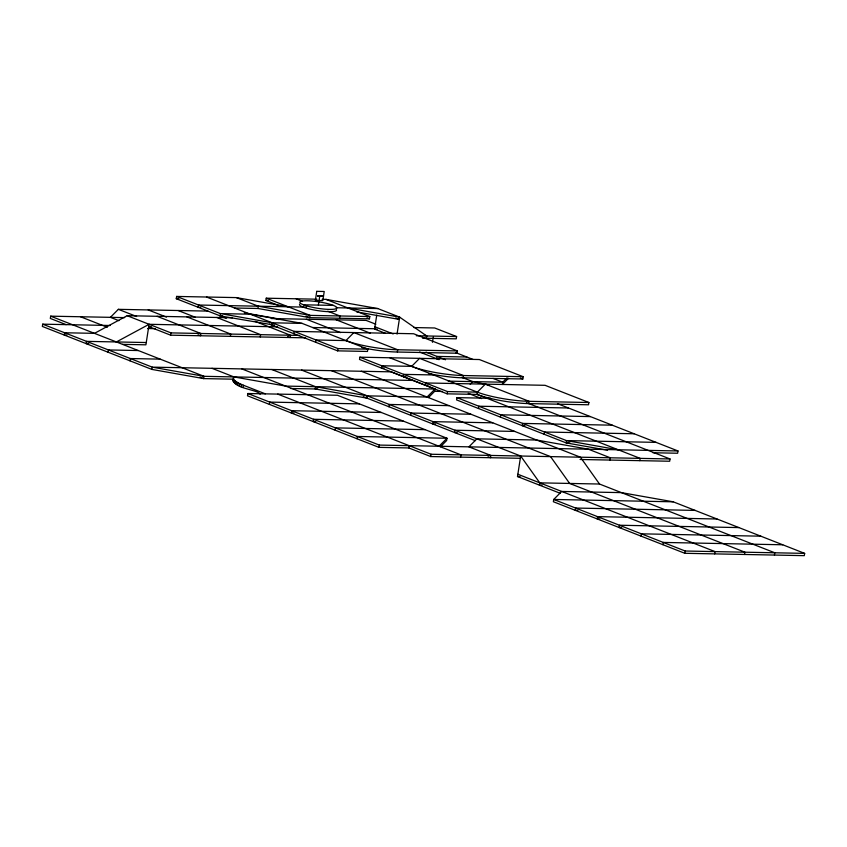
<?xml version="1.0" encoding="UTF-8"?>
<svg xmlns="http://www.w3.org/2000/svg" width="847" height="847" viewBox="0 0 847 847"><rect width="100%" height="100%" fill="white"/><g stroke="black" fill="none" stroke-linecap="round" stroke-linejoin="round"><path stroke-width="1.27" d="M319.891 295.91L323.522 296.058M110.237 325.502L42.699 324.168L42.35 326.444L151.899 369.419L203.672 378.598L233.539 379.191C231.834 388.477 258.451 389.578 260.124 394.226M124.689 317.625L50.661 316.164L50.312 318.44L66.13 324.645M108.077 352.236L108.427 349.949L138.294 350.542M129.983 360.822L130.343 358.546L160.21 359.139M277.647 326.836L149.083 324.306L145.906 344.814L122.529 344.358M151.899 369.419L152.248 367.143L42.699 324.168M305.703 337.837L170.639 335.179L170.988 332.892L127.177 315.709L94.483 333.347L64.616 332.765L64.256 335.041L66.86 335.094M226.223 318.26L176.282 298.705L176.631 296.429L236.377 297.604L288.149 306.783M274.481 325.132L220.104 315.899L220.453 313.612L176.631 296.429M230.373 336.354L230.733 334.067L186.912 316.884M232.989 380.928L233.899 376.915L285.672 386.094L435.019 389.038L434.67 391.314L428.476 397.539M233.243 381.574L233.486 377.455M233.73 382.251L233.603 379.297M234.439 382.95L234.788 380.674L234.09 379.975M235.36 383.68L235.71 381.404L234.788 380.674M236.504 384.422L236.853 382.145L235.71 381.404M237.848 385.184L238.198 382.908L236.853 382.145M239.394 385.957L239.754 383.68L238.198 382.908M241.141 386.751L241.501 384.464L239.754 383.68M243.078 387.545L243.428 385.258L241.501 384.464M234.555 308.022L257.933 308.477L258.282 306.201L236.377 297.604M440.451 446.75L446.644 440.525L446.994 438.248L337.455 395.274L247.843 393.516L247.493 395.793L378.948 447.354L408.815 447.947L430.721 456.544L520.333 458.301M260.241 336.937L260.601 334.66L216.779 317.477M278.06 305.248L265.894 300.473L266.244 298.197L316.894 299.192M271.876 325.079L272.236 322.802L302.104 323.385L367.831 349.176L367.471 351.452L337.604 350.859L269.441 324.126M269.399 404.39L269.748 402.103L359.361 403.871M293.793 333.676L294.142 331.389L413.622 333.75L457.433 350.933L457.084 353.22L397.349 352.034A37.469 6.511 8.8 0 1 361.637 347.482M318.165 296.175L318.197 295.624M318.832 296.196L318.97 295.645M318.377 305.1L319.795 295.825M320.018 296.217L320.039 295.667M321.468 295.688L321.458 296.185M321.754 296.249L322.262 295.741M315.698 342.262L316.047 339.986L345.915 340.579A37.469 6.511 8.8 0 0 397.698 349.758L457.433 350.933M271.728 369.493L315.539 386.687L315.19 388.964L366.963 398.143L367.323 395.867L427.057 397.042L435.019 389.038L391.198 371.844L152.248 367.143L204.021 376.322L413.114 380.441M339.573 318.25L339.933 315.973L327.757 311.198M337.604 350.859L337.964 348.583L206.509 297.022M335.126 430.17L335.476 427.883L425.088 429.651M428.497 373.516A37.469 6.511 8.8 0 0 463.076 377.826L522.811 379.001L523.16 376.714L479.349 359.53L359.869 357.18L359.52 359.456L447.152 393.834L477.02 394.416A37.469 6.511 8.8 0 0 528.803 403.606L588.538 404.781L588.887 402.505L545.076 385.311L425.596 382.96L425.247 385.237L427.841 385.29M257.933 308.477L309.706 317.657L369.451 318.843L369.8 316.556L325.979 299.372L322.082 299.298M357.032 438.757L357.392 436.48L446.994 438.248L439.032 446.253M385.544 333.369L374.586 329.07L376.756 315.063M378.948 447.354L379.297 445.077L247.843 393.516M397.052 334.078L399.668 317.149L377.762 308.552L325.979 299.372M388.879 406.74L389.228 404.464L448.963 405.639M397.349 352.034L397.698 349.758L353.877 332.575L345.915 340.579M410.784 415.337L411.134 413.05L470.879 414.236M408.815 447.947L409.165 445.67M426.359 338.249L426.719 335.973L399.668 317.149L347.895 307.969M432.457 342.294L433.262 337.085M436.639 358.705L436.988 356.428L466.856 357.011M430.721 456.544L431.081 454.257L277.71 394.099M447.152 393.834L447.502 391.558L359.869 357.18M413.897 327.556L434.68 327.969L456.586 336.555L456.237 338.842L422.462 338.175M490.762 398.302L456.925 397.635L456.575 399.911L566.124 442.886L607.543 450.223M463.076 377.826L463.425 375.539L419.604 358.355L411.642 366.359L381.775 365.766L381.425 368.053L384.019 368.106M460.588 457.126L460.948 454.85L241.85 368.911M477.02 394.416L477.369 392.14L485.331 384.136L529.153 401.33L588.887 402.505M478.481 408.508L478.841 406.221L568.443 407.989M500.397 417.095L500.746 414.818L590.348 416.586M560.111 493.25L517.506 476.533L520.683 456.025L301.596 370.086M528.803 403.606L529.153 401.33A37.469 6.511 8.8 0 1 477.369 392.14L447.502 391.558M544.208 434.289L544.568 432.012L634.17 433.77M520.683 456.025L539.772 482.854L539.423 485.13L542.016 485.183M609.935 460.069L610.295 457.793L588.379 449.196L536.606 440.017L476.861 438.841L468.91 446.845L490.815 455.432L490.466 457.719L488.031 456.766M639.803 460.662L640.163 458.375L477.062 394.395M640.999 536.109L641.359 533.832L760.828 536.183M526.4 402.632L670.03 458.968L669.681 461.244L580.068 459.476M662.915 544.706L663.265 542.419L782.744 544.78M557.485 403.691L677.992 450.964L677.632 453.24L652.963 452.753M684.821 553.292L685.17 551.016L553.716 499.455L553.366 501.731L684.821 553.292L804.301 555.653L804.65 553.377L673.196 501.805L621.423 492.626L561.677 491.451L553.716 499.455L673.196 501.805M714.688 553.885L715.048 551.609L517.866 474.256M744.555 554.478L744.915 552.191L569.639 483.446L550.55 456.618L331.463 370.668M774.433 555.06L774.783 552.784L599.507 484.029L539.772 482.854M207.97 311.103L118.358 309.335L110.396 317.339L118.919 320.685M470.191 384.284L472.848 381.616L489.068 384.993M507.141 377.762L502.716 382.209L502.366 384.485L508.56 378.26M116.388 341.944L149.083 324.306M176.282 298.705L178.876 298.758M265.894 300.473L268.488 300.526M303.438 304.804L333.305 305.396M306.339 307.143L198.547 305.026L198.187 307.302L200.792 307.355M336.206 307.736L377.762 308.552M369.8 316.556L310.066 315.38L258.282 306.201M220.104 315.899L222.697 315.952M127.177 315.709L232.364 317.784M271.326 318.546L366.126 320.41L375.867 324.232M312.712 327.524L375.052 328.752M374.586 329.07L377.18 329.112M151.327 326.635L148.733 326.582L170.639 335.179M147.537 328.52L155.329 328.678M416.322 335.761L456.586 336.555M170.988 332.892L299.563 335.433M146.256 342.537L86.521 341.362L86.172 343.638L88.766 343.691M337.964 348.583L367.831 349.176M433.558 374.956L403.691 374.363L403.331 376.64L405.935 376.693M523.16 376.714L463.425 375.539A37.469 6.511 8.8 0 1 411.642 366.359M448.169 381.129L502.716 382.209L492.975 378.387M290.51 388.477L317.784 389.017M434.67 391.314L442.462 391.473M381.266 412.468L291.664 410.7L291.304 412.976L293.909 413.029M403.183 421.065L313.57 419.297L313.221 421.573L315.815 421.626M492.785 422.822L433.05 421.647L432.69 423.923L435.294 423.976M612.265 425.183L522.652 423.415L522.303 425.692L524.896 425.745M514.69 431.419L454.955 430.244L454.606 432.521L457.2 432.573M656.076 442.367L566.474 440.599L456.925 397.635M570.02 442.96L566.124 442.886L566.474 440.599L618.246 449.789M379.297 445.077L677.992 450.964M431.081 454.257L670.03 458.968M517.506 476.533L520.111 476.586M695.101 510.402L575.632 508.052L575.272 510.328L577.876 510.381M717.017 518.999L597.537 516.638L597.188 518.925L599.782 518.967M738.923 527.586L619.443 525.235L619.093 527.512L621.687 527.565M685.17 551.016L804.65 553.377M356.598 311.855L399.318 319.425L395.665 317.996M244.307 312.839L277.964 318.8M302.104 323.385L250.32 314.205L220.453 313.612L272.236 322.802M315.539 386.687L367.323 395.867M424.283 335.01L426.719 335.973M367.016 317.879L369.451 318.843M455.908 352.712L472.944 359.403M520.376 378.048L522.811 379.001M374.935 326.783L393.199 333.951M296.111 298.779L302.199 301.172M426.03 352.13L445.511 359.763M419.593 352.024L439.074 359.657M336.259 319.827L370.34 333.199M266.244 298.197L310.066 315.38L309.706 317.657L306.053 316.227M461.89 377.317L472.848 381.616M306.392 319.234L340.473 332.606M389.736 357.762L477.369 392.14M468.19 393.336L481.572 398.588M276.514 318.652L278.949 319.605M255.169 321.405L290.468 335.253L290.119 337.53L287.684 336.577M361.33 371.261L580.417 457.2L599.507 484.029M178.103 310.51L195.138 317.191M148.225 309.928L166.488 317.085M363.321 396.714L475.294 440.641M157.044 316.291L200.855 333.485L200.506 335.761L198.071 334.809M118.358 309.335L136.621 316.492M80.529 316.757L107.315 327.26M211.983 368.318L233.899 376.915M243.428 385.258L265.344 393.855M50.661 316.164L204.021 376.322L203.672 378.598L200.019 377.169M336.428 309.78A18.74 3.25 8.8 0 1 317.625 310.605A18.74 3.25 8.8 0 1 299.711 304.126M316.757 291.347L315.349 300.463L322.813 300.611L324.221 291.495L316.757 291.347M317.816 295.614L317.89 296.185L317.816 295.614M306.783 305.926A18.74 3.25 8.8 0 0 336.683 308.34A18.74 3.25 8.8 0 0 311.654 301.024A18.74 3.25 8.8 0 0 306.783 305.926"/></g></svg>
